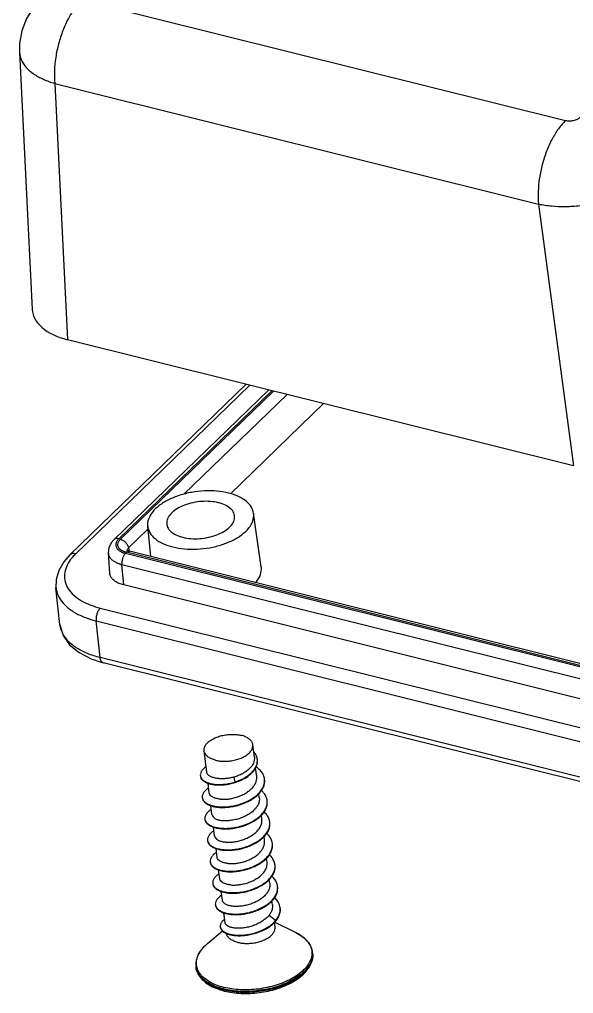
# Model space of a CAD drawing. Header units: millimetres. Extents: x 782 to 1788, y -2780 to -1928.
# Drawn here: x 860.7 to 878.87, y -2779.74 to -2747.8 of the extents above; entities that cross this region are included whole.
import ezdxf

# ---------------------------------------------------------------- set-up
doc = ezdxf.new("R2010")
doc.units = ezdxf.units.MM

# ---------------------------------------------------------------- blocks, each defined once
blk = doc.blocks.new('*u53')
at = {"color": 7, "linetype": 'Continuous'}
for p, q in [((-25.088, 12.212, 0), (-2.425, 6.562, 0)), ((-28.014, 9.755, 0), (-27.414, -2.292, 0)), ((-26.361, 8.297, 0), (-3.698, 2.647, 0)), ((-26.361, 8.297, 0), (-25.763, -3.707, 0)), ((-3.698, 2.647, 0), (-2.055, -9.618, 0)), ((-2.055, -9.618, 0), (-25.763, -3.707, 0)), ((-17.386, -5.796, 0), (-25.647, -13.788, 0)), ((-17.217, -5.838, 0), (-25.381, -13.735, 0)), ((-16.334, -6.058, 0), (-23.595, -13.081, 0)), ((-16.184, -6.096, 0), (-23.357, -13.033, 0)), ((-23.278, -13.053, 0), (-16.106, -6.115, 0)), ((-20.306, -10.947, 0), (-15.474, -6.273, 0)), ((-13.767, -6.698, 0), (-18.132, -10.92, 0)), ((-16.686, -14.339, 0), (-17.044, -11.836, 0)), ((-22.901, -13.457, 0), (-21.993, -12.579, 0)), ((-21.863, -13.863, 0), (-22.007, -12.441, 0)), ((0.701, -19.576, 0), (-23.001, -13.667, 0)), ((-22.952, -13.583, 0), (-22.978, -13.569, 0)), ((-22.901, -13.457, 0), (-22.875, -13.616, 0)), ((0.838, -19.523, 0), (-22.863, -13.614, 0)), ((-23.855, -13.697, 0), (-23.79, -14.638, 0)), ((-23.049, -13.714, 0), (0.653, -19.623, 0)), ((-23.219, -14.236, 0), (0.483, -20.145, 0)), ((-23.13, -15.196, 0), (-23.219, -14.236, 0)), ((-26.118, -17.044, 0), (-26.303, -15.324, 0)), ((0.571, -21.105, 0), (-23.13, -15.196, 0)), ((-24.23, -16.278, 0), (-0.558, -22.18, 0)), ((-24.42, -16.879, 0), (-0.748, -22.78, 0)), ((-24.235, -18.599, 0), (-24.42, -16.879, 0)), ((-24.65, -18.657, 0), (-24.094, -18.835, 0)), ((-0.533, -24.508, 0), (-24.235, -18.599, 0)), ((-0.392, -24.744, 0), (-24.094, -18.835, 0)), ((-17.009, -23.263, 0), (-17.08, -22.682, 0)), ((-19.242, -23.952, 0), (-19.363, -22.961, 0)), ((-16.9, -24.159, 0), (-16.949, -23.756, 0)), ((-19.122, -24.939, 0), (-19.177, -24.484, 0)), ((-17.968, -24.194, 0), (-17.923, -24.425, 0)), ((-17.926, -24.426, 0), (-17.923, -24.425, 0)), ((-17.923, -24.425, 0), (-17.919, -24.45, 0)), ((-16.778, -25.163, 0), (-16.8, -24.975, 0)), ((-18.999, -25.943, 0), (-19.05, -25.532, 0)), ((-16.655, -26.167, 0), (-16.678, -25.98, 0)), ((-18.877, -26.947, 0), (-18.927, -26.537, 0)), ((-16.532, -27.171, 0), (-16.556, -26.981, 0)), ((-18.754, -27.951, 0), (-18.804, -27.544, 0)), ((-16.41, -28.175, 0), (-16.433, -27.986, 0)), ((-18.632, -28.955, 0), (-18.682, -28.545, 0)), ((-16.287, -29.179, 0), (-16.31, -28.994, 0)), ((-18.509, -29.959, 0), (-18.559, -29.548, 0)), ((-16.165, -30.183, 0), (-16.188, -29.993, 0)), ((-18.38, -31.015, 0), (-18.436, -30.555, 0)), ((-16.321, -30.664, 0), (-16.004, -30.907, 0)), ((-16.039, -31.216, 0), (-16.065, -30.997, 0)), ((-15.054, -31.488, 0), (-16.064, -30.995, 0)), ((-16.004, -30.907, 0), (-16.001, -30.932, 0)), ((-19.212, -31.996, 0), (-18.502, -31.402, 0)), ((-14.277, -32.445, 0), (-14.283, -32.396, 0)), ((-19.736, -33.111, 0), (-19.742, -33.062, 0))]:
    blk.add_line(p, q, dxfattribs=at)
at = {"color": 7, "linetype": 'Continuous', "elevation": 0}
for points in [[(-27.031, 12.215), (-27.353, 11.854), (-27.681, 11.332), (-27.901, 10.765), (-28.007, 10.171), (-28.014, 9.754)], [(-23.595, -13.081), (-23.711, -13.216), (-23.828, -13.452), (-23.855, -13.698)], [(-22.863, -13.614), (-22.878, -13.61), (-22.952, -13.583)], [(-25.647, -13.788), (-25.93, -14.107), (-26.171, -14.518), (-26.295, -14.945), (-26.303, -15.323)], [(-26.118, -17.042), (-26.111, -17.1), (-25.963, -17.568), (-25.663, -17.997), (-25.22, -18.365), (-24.65, -18.657)]]:
    blk.add_lwpolyline(points, dxfattribs=at)
at = {"color": 7, "linetype": 'Continuous'}
for centre, radius, start, end in [((-22.745, -12.641, 0), 1.058, 255.4268, 256.01), ((-24.884, -16.897, 0), 1.243, 199.481, 204.8013), ((-17.429, -23.422, 0), 0.563, 4.3758, 6.9236), ((-19.276, -24.096, 0), 0.265, 186.7707, 194.6499), ((-18.682, -22.024, 0), 2.543, 287.4442, 287.5763), ((-17.161, -24.362, 0), 0.633, 4.6705, 6.9506), ((-19.172, -25.118, 0), 0.278, 186.7549, 194.644), ((-17.031, -25.365, 0), 0.626, 4.6256, 6.9157), ((-19.06, -26.123, 0), 0.268, 186.9282, 192.1784), ((-16.897, -26.368, 0), 0.614, 4.6532, 6.9995), ((-18.918, -27.123, 0), 0.288, 187.1594, 192.1282), ((-16.791, -27.374, 0), 0.631, 4.6816, 6.974), ((-18.799, -28.129, 0), 0.283, 186.8411, 197.2381), ((-16.668, -28.377, 0), 0.631, 4.6365, 6.9169), ((-18.693, -29.135, 0), 0.267, 186.7772, 192.075), ((-16.528, -29.38, 0), 0.614, 4.6428, 6.9661), ((-18.556, -30.136, 0), 0.282, 187.1636, 192.1992), ((-16.416, -30.385, 0), 0.624, 1.724, 7.0026), ((-16.928, -30.137, 0), 1.203, 319.4745, 320.2192), ((-16.923, -30.164, 0), 1.2, 320.2183, 321.1239), ((-18.354, -31.167, 0), 0.254, 187.1377, 192.7807), ((-18.342, -33.164, 0), 1.448, 141.9547, 145.5692), ((-18.675, -32.968, 0), 1.061, 156.5211, 156.7611), ((-15.07, -32.491, 0), 0.793, 3.4027, 6.9283), ((-18.966, -32.968, 0), 0.782, 186.9356, 190.4967), ((-17.605, -30.963, 0), 3.351, 255.3074, 256.0025)]:
    blk.add_arc(centre, radius, start, end, dxfattribs=at)
blk.add_ellipse((-23.927, -1.938, 0), major_axis=(3.48, 0.426), ratio=0.537148, start_param=3.102858, end_param=4.092293, dxfattribs=at)
for points, start_tangent, end_tangent in [([(-25.088, 12.212, 0), (-25.42, 11.825, 0), (-25.722, 11.336, 0), (-25.979, 10.771, 0), (-26.18, 10.154, 0), (-26.314, 9.516, 0), (-26.375, 8.887, 0), (-26.361, 8.297, 0)], (-0.718749, -0.695269), (0.091956, -0.995763)), ([(-28.014, 9.754, 0), (-28.013, 9.739, 0), (-27.922, 9.382, 0), (-27.701, 9.048, 0), (-27.357, 8.748, 0), (-26.905, 8.494, 0), (-26.361, 8.297, 0)], (0.049927, -0.998753), (0.961381, -0.275222)), ([(-2.425, 6.562, 0), (-2.757, 6.174, 0), (-3.059, 5.686, 0), (-3.316, 5.12, 0), (-3.517, 4.504, 0), (-3.651, 3.866, 0), (-3.712, 3.237, 0), (-3.698, 2.647, 0)], (-0.718749, -0.695269), (0.091956, -0.995763)), ([(-2.425, 6.562, 0), (-2.338, 6.546, 0), (-2.244, 6.541, 0), (-2.146, 6.546, 0), (-2.05, 6.561, 0), (-1.958, 6.587, 0), (-1.873, 6.621, 0), (-1.8, 6.662, 0), (-1.741, 6.709, 0)], (0.970325, -0.241804), (0.718851, 0.695164)), ([(-3.698, 2.647, 0), (-3.088, 2.557, 0), (-2.431, 2.533, 0), (-1.751, 2.578, 0), (-1.076, 2.689, 0), (-0.431, 2.862, 0), (0.159, 3.09, 0), (0.673, 3.365, 0), (1.089, 3.676, 0)], (0.978233, -0.207508), (0.744116, 0.668051)), ([(-18.218, -10.89, 0), (-18.762, -10.8, 0), (-19.352, -10.789, 0), (-19.949, -10.858, 0), (-20.525, -11.002, 0), (-21.038, -11.212, 0), (-21.468, -11.478, 0), (-21.782, -11.781, 0), (-21.966, -12.109, 0), (-22.008, -12.436, 0), (-22.007, -12.441, 0)], (-0.9703, 0.241905), (0.101342, -0.994852)), ([(-17.044, -11.836, 0), (-17.143, -11.557, 0), (-17.383, -11.28, 0), (-17.749, -11.053, 0), (-18.218, -10.89, 0)], (-0.143722, 0.989618), (-0.9703, 0.241905)), ([(-18.688, -11.345, 0), (-19.067, -11.285, 0), (-19.477, -11.284, 0), (-19.89, -11.343, 0), (-20.279, -11.457, 0), (-20.616, -11.618, 0), (-20.878, -11.816, 0), (-21.048, -12.037, 0), (-21.115, -12.265, 0), (-21.113, -12.337, 0)], (-0.9703, 0.241905), (0.104394, -0.994536)), ([(-17.937, -11.95, 0), (-17.975, -11.82, 0), (-18.123, -11.622, 0), (-18.366, -11.46, 0), (-18.688, -11.345, 0)], (-0.14401, 0.989576), (-0.9703, 0.241905)), ([(-20.83, -13.417, 0), (-20.286, -13.506, 0), (-19.696, -13.517, 0), (-19.099, -13.449, 0), (-18.523, -13.305, 0), (-18.009, -13.095, 0), (-17.58, -12.829, 0), (-17.266, -12.526, 0), (-17.082, -12.198, 0), (-17.04, -11.871, 0), (-17.044, -11.836, 0)], (0.9703, -0.241905), (-0.143722, 0.989618)), ([(-20.36, -12.962, 0), (-19.981, -13.022, 0), (-19.571, -13.023, 0), (-19.157, -12.964, 0), (-18.769, -12.85, 0), (-18.432, -12.689, 0), (-18.169, -12.491, 0), (-17.999, -12.27, 0), (-17.933, -12.041, 0), (-17.937, -11.95, 0)], (0.9703, -0.241905), (-0.14401, 0.989576)), ([(-22.007, -12.441, 0), (-21.905, -12.75, 0), (-21.664, -13.027, 0), (-21.298, -13.254, 0), (-20.83, -13.417, 0)], (0.101342, -0.994852), (0.9703, -0.241905)), ([(-21.113, -12.337, 0), (-21.073, -12.486, 0), (-20.925, -12.685, 0), (-20.682, -12.847, 0), (-20.36, -12.962, 0)], (0.104394, -0.994536), (0.9703, -0.241905)), ([(-23.357, -13.033, 0), (-23.48, -13.026, 0), (-23.579, -13.068, 0), (-23.594, -13.081, 0)], (-0.970299, 0.241907), (-0.714728, -0.699402)), ([(-23.357, -13.033, 0), (-23.381, -13.059, 0), (-23.406, -13.087, 0), (-23.43, -13.119, 0), (-23.452, -13.154, 0), (-23.471, -13.193, 0), (-23.486, -13.235, 0), (-23.496, -13.282, 0), (-23.497, -13.333, 0), (-23.488, -13.388, 0), (-23.466, -13.444, 0), (-23.434, -13.495, 0), (-23.396, -13.539, 0), (-23.355, -13.575, 0), (-23.314, -13.604, 0), (-23.272, -13.629, 0), (-23.231, -13.65, 0), (-23.191, -13.668, 0), (-23.153, -13.683, 0), (-23.116, -13.695, 0), (-23.082, -13.705, 0), (-23.049, -13.714, 0)], (-0.718743, -0.695276), (0.970299, -0.241911)), ([(-23.011, -13.665, 0), (-23.157, -13.614, 0), (-23.291, -13.53, 0), (-23.378, -13.423, 0), (-23.406, -13.301, 0), (-23.371, -13.175, 0), (-23.278, -13.053, 0)], (-0.967822, 0.251637), (0.718621, 0.695402)), ([(-23.278, -13.053, 0), (-23.149, -13.109, 0), (-23.033, -13.204, 0), (-22.946, -13.326, 0), (-22.901, -13.457, 0)], (0.9703, -0.241905), (0.162235, -0.986752)), ([(-23.001, -13.667, 0), (-22.92, -13.616, 0), (-22.863, -13.614, 0)], (0.718738, 0.695281), (0.976267, -0.21657)), ([(-22.968, -13.576, 0), (-22.951, -13.522, 0)], (0.129901, 0.991527), (0.454941, 0.890522)), ([(-22.951, -13.522, 0), (-22.901, -13.457, 0)], (0.454941, 0.890522), (0.718994, 0.695016)), ([(-25.529, -13.892, 0), (-25.631, -14.021, 0), (-25.818, -14.353, 0), (-25.904, -14.706, 0), (-25.872, -15.054, 0), (-25.726, -15.381, 0), (-25.466, -15.68, 0), (-25.105, -15.938, 0), (-24.677, -16.139, 0), (-24.23, -16.278, 0)], (-0.65133, -0.758795), (0.97029, -0.241945)), ([(-25.381, -13.735, 0), (-25.522, -13.727, 0), (-25.635, -13.777, 0), (-25.647, -13.788, 0)], (-0.9703, 0.241905), (-0.715122, -0.698999)), ([(-25.381, -13.735, 0), (-25.529, -13.892, 0)], (-0.718705, -0.695316), (-0.65133, -0.758795)), ([(-23.855, -13.698, 0), (-23.842, -13.773, 0), (-23.812, -13.852, 0), (-23.766, -13.925, 0), (-23.711, -13.987, 0), (-23.653, -14.038, 0), (-23.595, -14.08, 0), (-23.536, -14.116, 0), (-23.477, -14.146, 0), (-23.42, -14.171, 0), (-23.366, -14.192, 0), (-23.314, -14.209, 0), (-23.265, -14.224, 0), (-23.219, -14.236, 0)], (0.070071, -0.997542), (0.9703, -0.241907)), ([(-23.049, -13.714, 0), (-23.124, -13.814, 0), (-23.182, -13.947, 0), (-23.215, -14.095, 0), (-23.219, -14.236, 0)], (-0.718749, -0.695269), (0.091956, -0.995763)), ([(-16.952, -15.091, 0), (-16.913, -15.043, 0), (-16.724, -14.709, 0), (-16.682, -14.375, 0), (-16.686, -14.339, 0)], (0.651954, 0.758258), (-0.143719, 0.989619)), ([(-23.13, -15.196, 0), (-23.346, -15.125, 0), (-23.527, -15.029, 0), (-23.665, -14.913, 0), (-23.753, -14.78, 0), (-23.79, -14.638, 0)], (-0.9703, 0.241905), (-0.069644, 0.997572)), ([(-26.302, -15.324, 0), (-26.27, -15.498, 0), (-26.105, -15.866, 0), (-25.813, -16.203, 0), (-25.406, -16.494, 0), (-24.924, -16.721, 0), (-24.42, -16.879, 0)], (0.106479, -0.994315), (0.970079, -0.24279)), ([(-24.23, -16.278, 0), (-24.316, -16.393, 0), (-24.383, -16.547, 0), (-24.419, -16.718, 0), (-24.42, -16.879, 0)], (-0.718749, -0.695269), (0.115215, -0.993341)), ([(-26.056, -17.312, 0), (-26.118, -17.044, 0)], (-0.333357, 0.942801), (-0.1085, 0.994096)), ([(-24.235, -18.599, 0), (-24.83, -18.405, 0), (-25.353, -18.133, 0), (-25.759, -17.794, 0), (-26.012, -17.419, 0)], (-0.97005, 0.242907), (-0.419438, 0.907784)), ([(-24.094, -18.834, 0), (-24.123, -18.824, 0), (-24.196, -18.741, 0), (-24.235, -18.599, 0)], (-0.975833, 0.218519), (-0.115215, 0.993341)), ([(-19.363, -22.961, 0), (-19.365, -22.902, 0), (-19.333, -22.77, 0), (-19.253, -22.641, 0), (-19.127, -22.519, 0), (-18.962, -22.411, 0), (-18.764, -22.321, 0), (-18.543, -22.252, 0), (-18.308, -22.209, 0), (-18.069, -22.192, 0), (-17.836, -22.203, 0), (-17.621, -22.24, 0)], (-0.121647, 0.992573), (0.9703, -0.241905)), ([(-17.08, -22.682, 0), (-17.096, -22.613, 0), (-17.163, -22.494, 0), (-17.277, -22.389, 0), (-17.432, -22.304, 0), (-17.621, -22.24, 0)], (-0.121647, 0.992573), (-0.9703, 0.241905)), ([(-18.823, -23.403, 0), (-18.607, -23.441, 0), (-18.375, -23.451, 0), (-18.136, -23.434, 0), (-17.9, -23.391, 0), (-17.679, -23.322, 0), (-17.482, -23.232, 0), (-17.316, -23.124, 0), (-17.191, -23.002, 0), (-17.11, -22.873, 0), (-17.078, -22.741, 0), (-17.08, -22.682, 0)], (0.9703, -0.241905), (-0.121647, 0.992573)), ([(-18.823, -23.403, 0), (-19.012, -23.34, 0), (-19.167, -23.254, 0), (-19.28, -23.149, 0), (-19.347, -23.03, 0), (-19.363, -22.961, 0)], (-0.9703, 0.241905), (-0.121647, 0.992573)), ([(-17.009, -23.263, 0), (-17.011, -23.397, 0), (-17.053, -23.541, 0), (-17.134, -23.68, 0), (-17.248, -23.809, 0), (-17.395, -23.93, 0), (-17.57, -24.037, 0), (-17.764, -24.126, 0), (-17.968, -24.194, 0)], (0.120904, -0.992664), (-0.963389, -0.268106)), ([(-16.87, -23.354, 0), (-16.873, -23.333, 0), (-16.919, -23.184, 0), (-17.004, -23.045, 0), (-17.038, -23.006, 0)], (-0.1206, 0.992701), (-0.671581, 0.740931)), ([(-19.272, -23.712, 0), (-19.274, -23.713, 0), (-19.407, -23.821, 0), (-19.496, -23.935, 0), (-19.538, -24.051, 0), (-19.539, -24.128, 0)], (-0.831727, -0.555184), (0.118494, -0.992955)), ([(-17.923, -24.425, 0), (-17.686, -24.337, 0), (-17.468, -24.228, 0), (-17.276, -24.1, 0), (-17.116, -23.959, 0), (-16.992, -23.807, 0), (-16.91, -23.649, 0), (-16.87, -23.49, 0), (-16.868, -23.379, 0)], (0.954009, 0.299778), (-0.07635, 0.997081)), ([(-17.914, -24.448, 0), (-17.683, -24.362, 0), (-17.465, -24.253, 0), (-17.273, -24.126, 0), (-17.113, -23.984, 0), (-16.989, -23.832, 0), (-16.907, -23.675, 0), (-16.867, -23.515, 0), (-16.867, -23.379, 0)], (0.953316, 0.301976), (-0.1206, 0.992701)), ([(-16.532, -24.285, 0), (-16.548, -24.203, 0), (-16.619, -24.032, 0), (-16.739, -23.875, 0), (-16.904, -23.736, 0), (-16.93, -23.719, 0)], (-0.121015, 0.992651), (-0.835075, 0.550136)), ([(-19.536, -24.153, 0), (-19.53, -24.189, 0), (-19.478, -24.293, 0), (-19.381, -24.386, 0), (-19.244, -24.462, 0), (-19.071, -24.519, 0), (-18.869, -24.554, 0), (-18.645, -24.565, 0), (-18.406, -24.552, 0), (-18.162, -24.513, 0), (-17.919, -24.45, 0)], (0.118494, -0.992955), (0.954009, 0.299778)), ([(-19.533, -24.164, 0), (-19.481, -24.268, 0), (-19.384, -24.361, 0), (-19.247, -24.437, 0), (-19.074, -24.494, 0), (-18.872, -24.529, 0), (-18.648, -24.54, 0), (-18.409, -24.527, 0), (-18.165, -24.488, 0), (-17.926, -24.426, 0)], (0.253551, -0.967322), (0.95441, 0.298498)), ([(-18.718, -24.263, 0), (-18.889, -24.231, 0), (-19.034, -24.18, 0), (-19.144, -24.113, 0), (-19.214, -24.034, 0), (-19.242, -23.952, 0)], (-0.993521, 0.11365), (-0.123392, 0.992358)), ([(-18.6, -25.229, 0), (-18.402, -25.234, 0), (-18.189, -25.215, 0), (-17.969, -25.172, 0), (-17.751, -25.105, 0), (-17.542, -25.016, 0), (-17.352, -24.906, 0), (-17.188, -24.78, 0), (-17.056, -24.64, 0), (-16.961, -24.49, 0), (-16.908, -24.336, 0), (-16.898, -24.182, 0), (-16.9, -24.159, 0)], (0.996245, -0.086581), (-0.121821, 0.992552)), ([(-19.445, -25.176, 0), (-19.438, -25.214, 0), (-19.382, -25.326, 0), (-19.276, -25.426, 0), (-19.125, -25.508, 0), (-18.934, -25.569, 0), (-18.71, -25.606, 0), (-18.46, -25.616, 0), (-18.193, -25.598, 0), (-17.919, -25.551, 0), (-17.648, -25.477, 0), (-17.388, -25.376, 0), (-17.15, -25.251, 0), (-16.94, -25.106, 0), (-16.768, -24.944, 0), (-16.638, -24.771, 0), (-16.556, -24.59, 0), (-16.525, -24.407, 0), (-16.529, -24.311, 0)], (0.11822, -0.992987), (-0.121015, 0.992651)), ([(-19.441, -25.188, 0), (-19.385, -25.301, 0), (-19.279, -25.401, 0), (-19.128, -25.483, 0), (-18.937, -25.544, 0), (-18.713, -25.581, 0), (-18.463, -25.591, 0), (-18.196, -25.573, 0), (-17.922, -25.526, 0), (-17.651, -25.452, 0), (-17.391, -25.351, 0), (-17.153, -25.226, 0), (-16.943, -25.081, 0), (-16.771, -24.919, 0), (-16.641, -24.746, 0), (-16.559, -24.565, 0), (-16.528, -24.382, 0), (-16.53, -24.311, 0)], (0.253453, -0.967348), (-0.081426, 0.996679)), ([(-17.968, -24.194, 0), (-18.162, -24.238, 0), (-18.357, -24.265, 0), (-18.545, -24.273, 0), (-18.718, -24.263, 0)], (-0.963389, -0.268106), (-0.993521, 0.11365)), ([(-19.151, -24.706, 0), (-19.16, -24.712, 0), (-19.303, -24.824, 0), (-19.4, -24.945, 0), (-19.447, -25.068, 0), (-19.449, -25.151, 0)], (-0.844246, -0.535956), (0.11822, -0.992987)), ([(-18.6, -25.229, 0), (-18.773, -25.202, 0), (-18.919, -25.155, 0), (-19.029, -25.09, 0), (-19.097, -25.012, 0), (-19.122, -24.939, 0)], (-0.996245, 0.086581), (-0.126151, 0.992011)), ([(-16.409, -25.289, 0), (-16.414, -25.259, 0), (-16.47, -25.086, 0), (-16.576, -24.924, 0), (-16.676, -24.822, 0)], (-0.120448, 0.99272), (-0.750784, 0.660548)), ([(-19.323, -26.18, 0), (-19.323, -26.182, 0), (-19.281, -26.298, 0), (-19.19, -26.402, 0), (-19.052, -26.49, 0), (-18.872, -26.557, 0), (-18.657, -26.602, 0), (-18.414, -26.62, 0), (-18.151, -26.61, 0), (-17.878, -26.572, 0), (-17.605, -26.506, 0), (-17.341, -26.413, 0), (-17.095, -26.295, 0), (-16.876, -26.155, 0), (-16.692, -25.998, 0), (-16.55, -25.827, 0), (-16.453, -25.648, 0), (-16.406, -25.465, 0), (-16.406, -25.315, 0)], (0.120571, -0.992705), (-0.120448, 0.99272)), ([(-19.322, -26.179, 0), (-19.285, -26.273, 0), (-19.193, -26.377, 0), (-19.055, -26.465, 0), (-18.875, -26.532, 0), (-18.66, -26.577, 0), (-18.417, -26.595, 0), (-18.154, -26.585, 0), (-17.881, -26.547, 0), (-17.608, -26.481, 0), (-17.344, -26.388, 0), (-17.098, -26.27, 0), (-16.88, -26.13, 0), (-16.695, -25.973, 0), (-16.553, -25.802, 0), (-16.456, -25.623, 0), (-16.409, -25.44, 0), (-16.407, -25.314, 0)], (0.210191, -0.97766), (-0.080682, 0.99674)), ([(-16.778, -25.163, 0), (-16.776, -25.181, 0), (-16.785, -25.337, 0), (-16.838, -25.493, 0), (-16.932, -25.641, 0), (-17.063, -25.781, 0), (-17.229, -25.91, 0), (-17.422, -26.021, 0), (-17.629, -26.109, 0), (-17.844, -26.175, 0), (-18.066, -26.219, 0), (-18.281, -26.238, 0), (-18.477, -26.233, 0)], (0.121989, -0.992531), (-0.996245, 0.086581)), ([(-19.029, -25.71, 0), (-19.143, -25.794, 0), (-19.254, -25.913, 0), (-19.316, -26.035, 0), (-19.326, -26.155, 0)], (-0.843977, -0.536379), (0.120571, -0.992705)), ([(-18.999, -25.943, 0), (-18.975, -26.016, 0), (-18.906, -26.094, 0), (-18.796, -26.159, 0), (-18.651, -26.206, 0), (-18.477, -26.233, 0)], (0.126116, -0.992016), (0.996245, -0.086581)), ([(-16.287, -26.293, 0), (-16.326, -26.14, 0), (-16.417, -25.975, 0), (-16.551, -25.829, 0)], (-0.121772, 0.992558), (-0.748187, 0.663488)), ([(-19.2, -27.184, 0), (-19.177, -27.268, 0), (-19.1, -27.376, 0), (-18.975, -27.469, 0), (-18.807, -27.544, 0), (-18.602, -27.595, 0), (-18.366, -27.621, 0), (-18.108, -27.62, 0), (-17.837, -27.59, 0), (-17.563, -27.532, 0), (-17.295, -27.447, 0), (-17.043, -27.336, 0), (-16.816, -27.203, 0), (-16.621, -27.05, 0), (-16.465, -26.883, 0), (-16.354, -26.706, 0), (-16.292, -26.524, 0), (-16.281, -26.342, 0), (-16.284, -26.319, 0)], (0.124405, -0.992232), (-0.121772, 0.992558)), ([(-19.199, -27.183, 0), (-19.18, -27.243, 0), (-19.103, -27.351, 0), (-18.978, -27.444, 0), (-18.81, -27.518, 0), (-18.605, -27.57, 0), (-18.369, -27.596, 0), (-18.111, -27.595, 0), (-17.84, -27.565, 0), (-17.566, -27.507, 0), (-17.299, -27.422, 0), (-17.046, -27.311, 0), (-16.819, -27.178, 0), (-16.624, -27.025, 0), (-16.468, -26.858, 0), (-16.357, -26.681, 0), (-16.295, -26.498, 0), (-16.284, -26.318, 0)], (0.209897, -0.977723), (-0.08112, 0.996704)), ([(-18.355, -27.237, 0), (-18.158, -27.242, 0), (-17.944, -27.223, 0), (-17.723, -27.18, 0), (-17.508, -27.114, 0), (-17.301, -27.025, 0), (-17.108, -26.915, 0), (-16.941, -26.786, 0), (-16.81, -26.647, 0), (-16.716, -26.498, 0), (-16.662, -26.342, 0), (-16.653, -26.186, 0), (-16.655, -26.167, 0)], (0.996245, -0.086581), (-0.122014, 0.992528)), ([(-18.907, -26.715, 0), (-18.978, -26.764, 0), (-19.103, -26.881, 0), (-19.18, -27.003, 0), (-19.206, -27.126, 0), (-19.203, -27.159, 0)], (-0.843488, -0.537147), (0.124405, -0.992232)), ([(-16.262, -27.027, 0), (-16.387, -26.871, 0), (-16.431, -26.83, 0)], (-0.528153, 0.849149), (-0.750389, 0.660996)), ([(-19.078, -28.188, 0), (-19.067, -28.238, 0), (-19.005, -28.35, 0), (-18.894, -28.448, 0), (-18.739, -28.528, 0), (-18.544, -28.586, 0), (-18.316, -28.62, 0), (-18.064, -28.627, 0), (-17.796, -28.606, 0), (-17.522, -28.557, 0), (-17.251, -28.479, 0), (-16.994, -28.376, 0), (-16.758, -28.249, 0), (-16.552, -28.101, 0), (-16.384, -27.938, 0), (-16.26, -27.763, 0), (-16.183, -27.582, 0), (-16.157, -27.399, 0), (-16.161, -27.323, 0)], (0.119766, -0.992802), (-0.121407, 0.992603)), ([(-19.07, -28.213, 0), (-19.008, -28.324, 0), (-18.898, -28.422, 0), (-18.742, -28.503, 0), (-18.547, -28.561, 0), (-18.319, -28.595, 0), (-18.067, -28.602, 0), (-17.799, -28.581, 0), (-17.525, -28.531, 0), (-17.254, -28.454, 0), (-16.997, -28.351, 0), (-16.761, -28.224, 0), (-16.555, -28.076, 0), (-16.387, -27.913, 0), (-16.263, -27.738, 0), (-16.186, -27.557, 0), (-16.16, -27.374, 0), (-16.162, -27.323, 0)], (0.297134, -0.954836), (-0.081606, 0.996665)), ([(-18.877, -26.947, 0), (-18.852, -27.02, 0), (-18.783, -27.098, 0), (-18.673, -27.163, 0), (-18.528, -27.21, 0), (-18.355, -27.237, 0)], (0.126085, -0.992019), (0.996245, -0.086581)), ([(-18.232, -28.241, 0), (-18.04, -28.246, 0), (-17.833, -28.229, 0), (-17.62, -28.188, 0), (-17.407, -28.126, 0), (-17.202, -28.041, 0), (-17.014, -27.938, 0), (-16.85, -27.817, 0), (-16.714, -27.683, 0), (-16.613, -27.54, 0), (-16.551, -27.39, 0), (-16.529, -27.24, 0), (-16.532, -27.171, 0)], (0.996245, -0.086581), (-0.121263, 0.99262)), ([(-16.164, -27.297, 0), (-16.185, -27.196, 0), (-16.262, -27.027, 0)], (-0.121407, 0.992603), (-0.528153, 0.849149)), ([(-18.784, -27.718, 0), (-18.81, -27.735, 0), (-18.949, -27.849, 0), (-19.04, -27.97, 0), (-19.081, -28.093, 0), (-19.081, -28.163, 0)], (-0.843836, -0.5366), (0.119766, -0.992802)), ([(-18.232, -28.241, 0), (-18.406, -28.214, 0), (-18.551, -28.167, 0), (-18.661, -28.102, 0), (-18.73, -28.024, 0), (-18.754, -27.951, 0)], (-0.996245, 0.086581), (-0.126126, 0.992014)), ([(-18.11, -29.245, 0), (-17.912, -29.25, 0), (-17.699, -29.231, 0), (-17.479, -29.188, 0), (-17.261, -29.121, 0), (-17.052, -29.032, 0), (-16.862, -28.922, 0), (-16.698, -28.796, 0), (-16.566, -28.656, 0), (-16.471, -28.506, 0), (-16.418, -28.352, 0), (-16.408, -28.198, 0), (-16.41, -28.175, 0)], (0.996245, -0.086581), (-0.121821, 0.992552)), ([(-16.042, -28.301, 0), (-16.05, -28.252, 0), (-16.112, -28.08, 0), (-16.223, -27.92, 0), (-16.309, -27.834, 0)], (-0.120457, 0.992719), (-0.751106, 0.660182)), ([(-18.661, -28.722, 0), (-18.79, -28.818, 0), (-18.895, -28.938, 0), (-18.952, -29.061, 0), (-18.958, -29.167, 0)], (-0.844239, -0.535966), (0.118344, -0.992973)), ([(-18.955, -29.192, 0), (-18.953, -29.207, 0), (-18.906, -29.322, 0), (-18.81, -29.424, 0), (-18.667, -29.51, 0), (-18.483, -29.575, 0), (-18.264, -29.617, 0), (-18.018, -29.632, 0), (-17.754, -29.619, 0), (-17.481, -29.578, 0), (-17.208, -29.509, 0), (-16.946, -29.413, 0), (-16.703, -29.293, 0), (-16.487, -29.151, 0), (-16.307, -28.992, 0), (-16.169, -28.82, 0), (-16.078, -28.64, 0), (-16.037, -28.457, 0), (-16.039, -28.327, 0)], (0.118344, -0.992973), (-0.120457, 0.992719)), ([(-18.954, -29.191, 0), (-18.909, -29.297, 0), (-18.813, -29.399, 0), (-18.67, -29.485, 0), (-18.486, -29.55, 0), (-18.267, -29.592, 0), (-18.021, -29.607, 0), (-17.757, -29.594, 0), (-17.484, -29.553, 0), (-17.211, -29.484, 0), (-16.949, -29.388, 0), (-16.706, -29.268, 0), (-16.49, -29.126, 0), (-16.31, -28.967, 0), (-16.172, -28.795, 0), (-16.081, -28.615, 0), (-16.04, -28.432, 0), (-16.039, -28.326, 0)], (0.20909, -0.977896), (-0.080859, 0.996726)), ([(-18.11, -29.245, 0), (-18.284, -29.218, 0), (-18.429, -29.171, 0), (-18.538, -29.107, 0), (-18.607, -29.029, 0), (-18.632, -28.955, 0)], (-0.996245, 0.086581), (-0.126127, 0.992014)), ([(-16.287, -29.179, 0), (-16.285, -29.198, 0), (-16.295, -29.355, 0), (-16.349, -29.511, 0), (-16.443, -29.659, 0), (-16.574, -29.799, 0), (-16.741, -29.927, 0), (-16.934, -30.038, 0), (-17.142, -30.126, 0), (-17.356, -30.192, 0), (-17.576, -30.235, 0), (-17.791, -30.254, 0), (-17.987, -30.249, 0)], (0.122031, -0.992526), (-0.996245, 0.086581)), ([(-15.919, -29.305, 0), (-15.965, -29.134, 0), (-16.062, -28.97, 0), (-16.185, -28.84, 0)], (-0.12129, 0.992617), (-0.749425, 0.66209)), ([(-18.833, -30.196, 0), (-18.803, -30.293, 0), (-18.721, -30.399, 0), (-18.591, -30.49, 0), (-18.419, -30.562, 0), (-18.21, -30.611, 0), (-17.971, -30.634, 0), (-17.712, -30.63, 0), (-17.44, -30.597, 0), (-17.166, -30.536, 0), (-16.9, -30.448, 0), (-16.65, -30.335, 0), (-16.425, -30.199, 0), (-16.234, -30.045, 0), (-16.083, -29.876, 0), (-15.977, -29.698, 0), (-15.921, -29.516, 0), (-15.916, -29.334, 0), (-15.916, -29.331, 0)], (0.124375, -0.992235), (-0.12129, 0.992617)), ([(-18.832, -30.195, 0), (-18.806, -30.268, 0), (-18.724, -30.374, 0), (-18.594, -30.465, 0), (-18.422, -30.537, 0), (-18.213, -30.586, 0), (-17.974, -30.609, 0), (-17.715, -30.605, 0), (-17.443, -30.572, 0), (-17.169, -30.511, 0), (-16.903, -30.423, 0), (-16.653, -30.31, 0), (-16.428, -30.174, 0), (-16.237, -30.02, 0), (-16.086, -29.851, 0), (-15.98, -29.673, 0), (-15.924, -29.491, 0), (-15.917, -29.33, 0)], (0.211002, -0.977486), (-0.081037, 0.996711)), ([(-18.539, -29.727, 0), (-18.626, -29.788, 0), (-18.746, -29.906, 0), (-18.818, -30.028, 0), (-18.838, -30.151, 0), (-18.836, -30.171, 0)], (-0.843598, -0.536976), (0.124375, -0.992235)), ([(-17.987, -30.249, 0), (-18.161, -30.222, 0), (-18.305, -30.175, 0), (-18.415, -30.11, 0), (-18.484, -30.032, 0), (-18.509, -29.959, 0)], (-0.996245, 0.086581), (-0.126066, 0.992022)), ([(-15.797, -30.309, 0), (-15.824, -30.189, 0), (-15.906, -30.021, 0), (-16.036, -29.868, 0), (-16.063, -29.843, 0)], (-0.121763, 0.992559), (-0.749734, 0.661739)), ([(-16.165, -30.183, 0), (-16.163, -30.203, 0), (-16.172, -30.359, 0), (-16.227, -30.515, 0), (-16.321, -30.664, 0)], (0.122027, -0.992527), (-0.617249, -0.786768)), ([(-16.004, -30.907, 0), (-15.884, -30.731, 0), (-15.813, -30.549, 0), (-15.792, -30.367, 0)], (0.639838, 0.76851), (-0.029915, 0.999552)), ([(-15.989, -30.917, 0), (-15.881, -30.756, 0), (-15.81, -30.574, 0), (-15.789, -30.392, 0), (-15.794, -30.335, 0)], (0.627611, 0.778527), (-0.121763, 0.992559)), ([(-18.4, -30.851, 0), (-18.511, -30.948, 0), (-18.582, -31.054, 0), (-18.608, -31.162, 0), (-18.607, -31.198, 0)], (-0.814395, -0.580311), (0.123999, -0.992282)), ([(-18.602, -31.223, 0), (-18.588, -31.267, 0), (-18.521, -31.365, 0), (-18.409, -31.451, 0), (-18.256, -31.52, 0), (-18.066, -31.569, 0), (-17.846, -31.595, 0), (-17.603, -31.596, 0), (-17.346, -31.571, 0), (-17.084, -31.518, 0), (-16.826, -31.439, 0), (-16.58, -31.336, 0), (-16.356, -31.21, 0), (-16.162, -31.066, 0), (-16.014, -30.919, 0)], (0.221001, -0.975274), (0.649771, 0.76013)), ([(-17.862, -31.272, 0), (-18.024, -31.253, 0), (-18.163, -31.216, 0), (-18.271, -31.163, 0), (-18.343, -31.1, 0), (-18.378, -31.029, 0), (-18.38, -31.015, 0)], (-0.998147, 0.060855), (-0.115062, 0.993358)), ([(-18.331, -31.514, 0), (-18.253, -31.545, 0), (-18.063, -31.594, 0), (-17.843, -31.62, 0), (-17.6, -31.621, 0), (-17.343, -31.596, 0), (-17.081, -31.543, 0), (-16.823, -31.465, 0), (-16.577, -31.361, 0), (-16.353, -31.236, 0), (-16.159, -31.091, 0), (-16.001, -30.932, 0)], (0.913006, -0.407945), (0.639838, 0.76851)), ([(-16.321, -30.664, 0), (-16.451, -30.803, 0), (-16.617, -30.932, 0), (-16.809, -31.043, 0), (-17.015, -31.134, 0), (-17.231, -31.203, 0), (-17.452, -31.25, 0), (-17.667, -31.273, 0), (-17.862, -31.272, 0)], (-0.617249, -0.786768), (-0.998147, 0.060855)), ([(-18.604, -31.223, 0), (-18.585, -31.292, 0), (-18.518, -31.39, 0), (-18.406, -31.476, 0), (-18.331, -31.514, 0)], (0.123999, -0.992282), (0.913006, -0.407945)), ([(-17.781, -31.937, 0), (-17.566, -31.975, 0), (-17.333, -31.985, 0), (-17.094, -31.968, 0), (-16.859, -31.925, 0), (-16.638, -31.856, 0), (-16.44, -31.766, 0), (-16.275, -31.658, 0), (-16.149, -31.536, 0), (-16.069, -31.407, 0), (-16.037, -31.275, 0), (-16.039, -31.216, 0)], (0.9703, -0.241905), (-0.12171, 0.992566)), ([(-15.054, -31.488, 0), (-14.956, -31.539, 0), (-14.708, -31.705, 0), (-14.516, -31.895, 0), (-14.386, -32.103, 0), (-14.321, -32.326, 0), (-14.322, -32.557, 0), (-14.39, -32.791, 0), (-14.523, -33.022, 0), (-14.717, -33.244, 0), (-14.967, -33.452, 0), (-15.269, -33.641, 0), (-15.613, -33.806, 0), (-15.992, -33.943, 0), (-16.397, -34.048, 0), (-16.816, -34.12, 0), (-17.241, -34.156, 0), (-17.66, -34.155, 0), (-18.064, -34.118, 0), (-18.441, -34.045, 0)], (0.898629, -0.43871), (-0.9703, 0.241905)), ([(-17.781, -31.937, 0), (-17.97, -31.874, 0), (-18.125, -31.788, 0), (-18.239, -31.683, 0), (-18.306, -31.564, 0), (-18.318, -31.516, 0)], (-0.9703, 0.241905), (-0.183936, 0.982938)), ([(-14.283, -32.396, 0), (-14.335, -32.188, 0), (-14.439, -31.988, 0), (-14.596, -31.802, 0), (-14.803, -31.634, 0), (-15.054, -31.488, 0)], (-0.12115, 0.992634), (-0.898682, 0.438601)), ([(-19.212, -31.996, 0), (-19.421, -32.197, 0), (-19.581, -32.41, 0), (-19.689, -32.629, 0), (-19.742, -32.848, 0), (-19.742, -33.062, 0)], (-0.766811, -0.641872), (0.12115, -0.992634)), ([(-19.648, -32.546, 0), (-19.536, -32.345, 0)], (0.398409, 0.917208), (0.565084, 0.825033)), ([(-19.482, -32.272, 0), (-19.365, -32.138, 0)], (0.615824, 0.787884), (0.696423, 0.717632)), ([(-19.365, -32.138, 0), (-19.323, -32.096, 0), (-19.212, -31.996, 0)], (0.696423, 0.717632), (0.766792, 0.641895)), ([(-18.441, -34.045, 0), (-18.784, -33.938, 0), (-19.084, -33.8, 0), (-19.332, -33.634, 0), (-19.524, -33.445, 0), (-19.654, -33.236, 0), (-19.719, -33.013, 0), (-19.717, -32.782, 0), (-19.65, -32.55, 0)], (-0.9703, 0.241905), (0.394564, 0.918868)), ([(-14.278, -32.444, 0), (-14.286, -32.615, 0), (-14.355, -32.851, 0), (-14.489, -33.085, 0), (-14.685, -33.309, 0), (-14.938, -33.52, 0), (-15.243, -33.71, 0), (-15.591, -33.877, 0), (-15.974, -34.015, 0), (-16.383, -34.122, 0), (-16.807, -34.194, 0), (-17.236, -34.231, 0), (-17.66, -34.23, 0), (-18.068, -34.192, 0), (-18.449, -34.119, 0)], (0.059473, -0.99823), (-0.9703, 0.241905)), ([(-14.277, -32.445, 0), (-14.28, -32.664, 0), (-14.349, -32.9, 0), (-14.483, -33.134, 0), (-14.679, -33.358, 0), (-14.932, -33.569, 0), (-15.237, -33.759, 0), (-15.585, -33.926, 0), (-15.968, -34.064, 0), (-16.377, -34.171, 0), (-16.801, -34.243, 0), (-17.23, -34.28, 0), (-17.654, -34.279, 0), (-18.062, -34.241, 0), (-18.444, -34.168, 0)], (0.12075, -0.992683), (-0.9703, 0.241905)), ([(-18.415, -34.214, 0), (-18.034, -34.288, 0), (-17.629, -34.325, 0), (-17.209, -34.325, 0), (-16.785, -34.288, 0), (-16.366, -34.215, 0), (-15.962, -34.109, 0), (-15.582, -33.97, 0), (-15.237, -33.802, 0), (-14.933, -33.609, 0), (-14.679, -33.394, 0), (-14.482, -33.164, 0), (-14.349, -32.924, 0), (-14.28, -32.682, 0), (-14.277, -32.445, 0)], (0.9703, -0.241905), (-0.12115, 0.992634)), ([(-18.444, -34.168, 0), (-18.79, -34.06, 0), (-19.093, -33.92, 0), (-19.344, -33.753, 0), (-19.537, -33.561, 0), (-19.669, -33.35, 0), (-19.735, -33.125, 0), (-19.736, -33.111, 0)], (-0.9703, 0.241905), (-0.12075, 0.992683)), ([(-19.736, -33.111, 0), (-19.674, -33.347, 0), (-19.543, -33.57, 0), (-19.345, -33.776, 0), (-19.086, -33.955, 0), (-18.773, -34.102, 0), (-18.455, -34.204, 0)], (0.12115, -0.992634), (0.967294, -0.253658)), ([(-18.449, -34.119, 0), (-18.796, -34.011, 0), (-19.099, -33.871, 0), (-19.35, -33.704, 0), (-19.543, -33.512, 0), (-19.675, -33.301, 0), (-19.735, -33.11, 0)], (-0.9703, 0.241905), (-0.182009, 0.983297))]:
    blk.add_spline(points, degree=3, dxfattribs=dict(at, start_tangent=start_tangent, end_tangent=end_tangent))

msp = doc.modelspace()

# ---------------------------------------------------------------- block references
at = {"xscale": 0.7, "yscale": 0.7, "zscale": 0.7}
msp.add_blockref('*u53', (880.311, -2755.704), dxfattribs=at)

doc.saveas('drawing.dxf')
